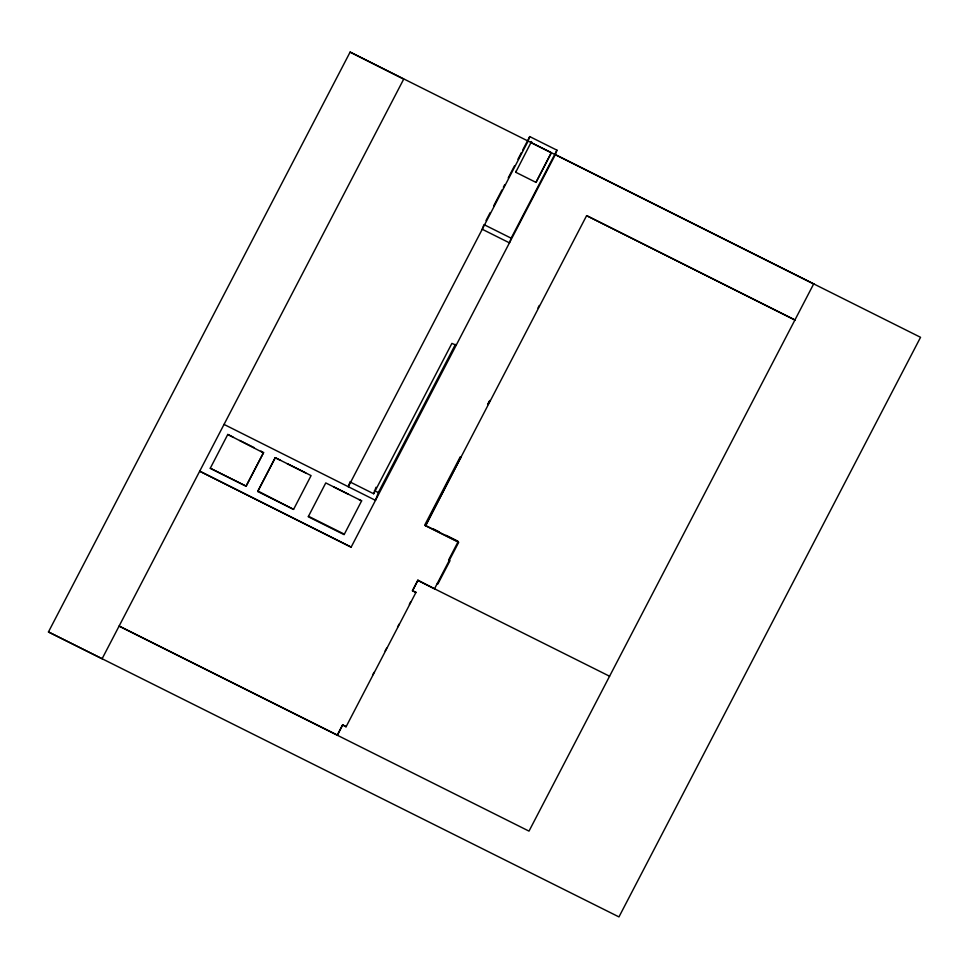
<?xml version="1.0" encoding="UTF-8"?>
<svg xmlns="http://www.w3.org/2000/svg" width="969" height="969" viewBox="0 0 969 969"><rect width="100%" height="100%" fill="white"/><g stroke="black" fill="none" stroke-linecap="round" stroke-linejoin="round"><path stroke-width="1.45" d="M48.45 631.945L102.108 658.75L403.698 79.155L350.124 52.084L48.45 631.945L618.961 916.916L920.55 337.309L350.124 52.084M224.009 424.398L375.487 500.355L378.31 492.567L455.418 344.37M210.273 468.269L246.138 486.184L210.273 468.269L227.776 434.463L233.093 437.116M227.776 434.463L263.471 452.862L246.138 486.184M263.471 452.862L260.988 451.045M275.22 457.683L311.085 475.597L293.571 509.403L257.706 491.489L275.22 457.683L280.525 460.336M293.571 509.403L257.887 491.004M350.136 481.569L348.259 486.765L528.032 141.256L529.728 136.581L556.957 150.183L555.261 154.858M361.631 500.852L325.766 482.925L308.251 516.731L344.116 534.646L361.631 500.852L358.966 499.519M351.141 547.146L199.662 471.176L351.141 547.146L555.358 154.592L813.706 283.953M350.621 482.235L373.671 493.754L376.02 487.262M483.507 225.765L482.247 229.265L509.464 242.868L511.16 238.192L556.957 150.183M515.714 172.252L531.521 141.547L531.121 142.649L551.397 152.775L535.99 182.39L515.714 172.252L516.114 171.15M456.169 345.218L451.905 343.389L373.671 493.754M535.99 182.39L551.131 152.969M342.711 724.751L337.248 735.338L342.711 724.751L346.09 726.75L342.614 725.018M412.564 590.521L415.943 592.519L412.467 590.787L417.93 580.201L434.512 588.789L458.688 542.325L425.343 525.67L425.597 525.089M460.99 457.065L425.779 525.586M461.244 457.501L460.299 456.726L424.737 525.065L458.155 541.659M412.467 590.787L417.93 580.201M437.285 583.362L437.891 583.968L449.979 560.736L448.683 559.791L449.289 560.397M457.998 541.974L458.252 541.392L448.586 560.046M586.62 215.639L794.943 320L586.62 215.639L425.343 525.67M246.308 485.687L263.641 452.378M257.706 491.489L275.039 458.167M486.014 220.593L490.181 212.599M493.645 205.925L501.978 189.924M503.359 187.259L504.752 184.595M508.216 177.921L514.466 165.917M517.931 159.255L521.407 152.593M522.788 149.916L529.728 136.581M487.782 404.315L489.793 400.439M487.601 404.836L489.611 400.96M537.952 308.045L539.297 305.465M372.593 675.042L374.082 672.329M385.081 651.035L386.655 648.164M397.569 627.04L399.228 624M409.354 604.377L410.747 601.713M346.09 726.75L416.028 592.265M813.803 283.687L529.001 831.123L119.078 626.059L337.345 735.083M483.931 224.59L511.16 238.192M374.409 490.629L378.31 492.567M432.683 528.614L439.405 531.981M446.14 535.348L456.908 540.726M287.175 463.654L305.768 472.945M333.736 486.91L348.343 494.214M239.731 440.435L254.35 447.726M308.421 516.247L344.286 534.161M417.833 580.455L609.586 676.241"/></g></svg>
